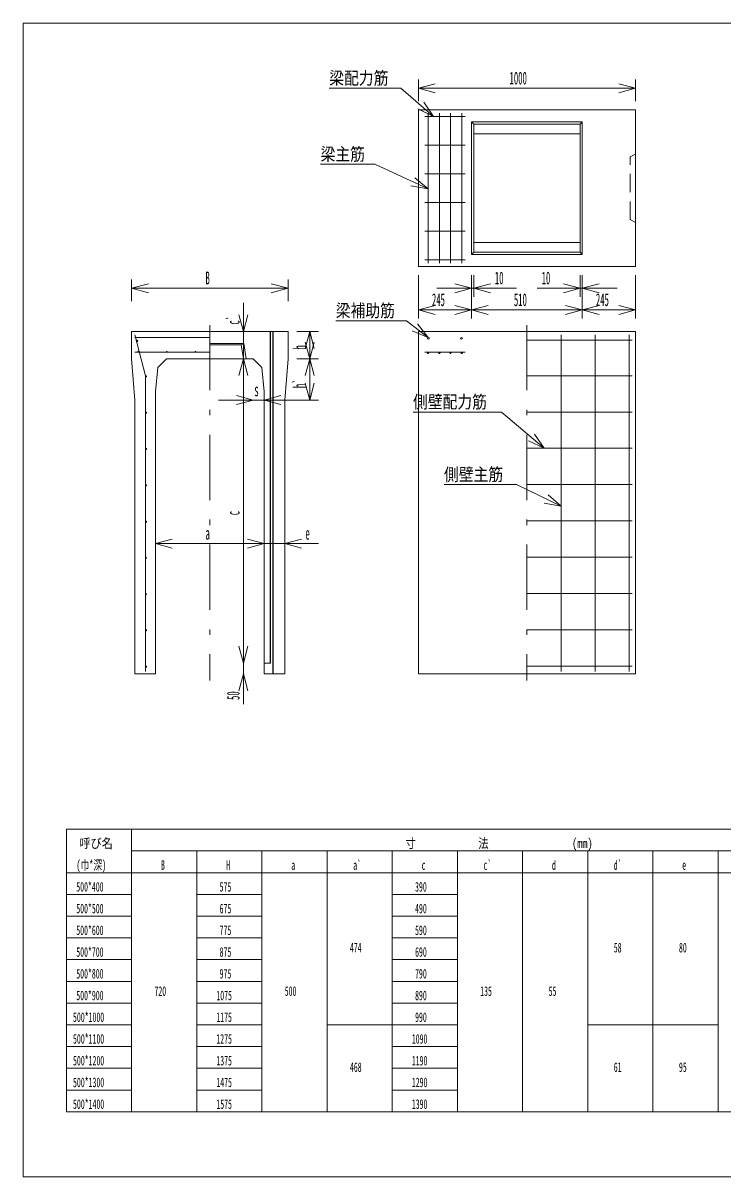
# Model space of a CAD drawing. Units: millimetres, scale not verified. Extents: x 255 to 7715, y 190 to 5500.
# Drawn here: x 255 to 3478, y 190 to 5500 of the extents above; entities that cross this region are included whole.
import ezdxf
from ezdxf.enums import TextEntityAlignment as Align

# ---------------------------------------------------------------- set-up
doc = ezdxf.new("R2010")
doc.units = ezdxf.units.MM
doc.header["$LTSCALE"] = 10
doc.linetypes.add('USER1', pattern=[50.5, 30, -9, 2.5, -9])
doc.linetypes.add('USER2', pattern=[12.6, 8.4, -4.2])
for name, color, linetype, lineweight in [('1', 7, 'Continuous', 18), ('10', 3, 'Continuous', 18), ('17', 7, 'Continuous', 18), ('18', 7, 'Continuous', 18), ('6', 7, 'Continuous', 18)]:
    doc.layers.add(name, color=color, linetype=linetype, lineweight=lineweight)
doc.styles.add('ＭＳ ゴシック', font='')
doc.styles.get('ＭＳ ゴシック').set_extended_font_data('MS Gothic')

msp = doc.modelspace()

# ---------------------------------------------------------------- linework, layer by layer
at = {"layer": '1'}
for p, q in [((255, 5500), (255, 190)), ((7715, 5500), (255, 5500)), ((2075, 5240), (2075, 5140)), ((2075, 5200), (2152.27, 5220.71)), ((3075, 5200), (2997.73, 5220.71)), ((3075, 5240), (3075, 5140)), ((2075, 5200), (3075, 5200)), ((2075, 5200), (2152.27, 5179.29)), ((3075, 5200), (2997.73, 5179.29)), ((2075, 4380), (2075, 5100)), ((2075, 5100), (2175, 5100)), ((2175, 5100), (2475, 5100)), ((2475, 5100), (2675, 5100)), ((2675, 5100), (2975, 5100)), ((2975, 5100), (3075, 5100)), ((3075, 5100), (3075, 4380)), ((2320, 5045), (2330, 5035)), ((2475, 5045), (2320, 5045)), ((2320, 5045), (2320, 4435)), ((2475, 5045), (2675, 5045)), ((2675, 5045), (2830, 5045)), ((2830, 5045), (2820, 5035)), ((2830, 5045), (2830, 4435)), ((2475, 5035), (2330, 5035)), ((2330, 4445), (2330, 5035)), ((2475, 5035), (2675, 5035)), ((2820, 5035), (2675, 5035)), ((2820, 4445), (2820, 5035)), ((2330, 4990), (2475, 4990)), ((2475, 4990), (2675, 4990)), ((2675, 4990), (2820, 4990)), ((2475, 4490), (2330, 4490)), ((2675, 4490), (2475, 4490)), ((2820, 4490), (2675, 4490)), ((2320, 4435), (2330, 4445)), ((2475, 4435), (2320, 4435)), ((2330, 4445), (2475, 4445)), ((2675, 4445), (2475, 4445)), ((2475, 4435), (2675, 4435)), ((2675, 4445), (2820, 4445)), ((2675, 4435), (2830, 4435)), ((2820, 4445), (2830, 4435)), ((2175, 4380), (2075, 4380)), ((2475, 4380), (2175, 4380)), ((2675, 4380), (2475, 4380)), ((2975, 4380), (2675, 4380)), ((3075, 4380), (2975, 4380)), ((755, 4320), (755, 4220)), ((1475, 4320), (1475, 4220)), ((2075, 4140), (2075, 4340)), ((2320, 4240), (2320, 4340)), ((2320, 4140), (2320, 4340)), ((2320, 4140), (2320, 4340)), ((2330, 4240), (2330, 4340)), ((2820, 4240), (2820, 4340)), ((2830, 4240), (2830, 4340)), ((2830, 4140), (2830, 4340)), ((2830, 4140), (2830, 4340)), ((3075, 4140), (3075, 4340)), ((755, 4280), (832.27, 4300.71)), ((755, 4280), (1475, 4280)), ((755, 4280), (832.27, 4259.29)), ((1475, 4280), (1397.73, 4300.71)), ((1475, 4280), (1397.73, 4259.29)), ((2160, 4280), (2527.29, 4280)), ((2320, 4280), (2242.73, 4300.71)), ((2320, 4280), (2242.73, 4259.29)), ((2330, 4280), (2407.27, 4300.71)), ((2330, 4280), (2407.27, 4259.29)), ((2990, 4280), (2622.71, 4280)), ((2820, 4280), (2742.73, 4300.71)), ((2820, 4280), (2742.73, 4259.29)), ((2830, 4280), (2907.27, 4300.71)), ((2830, 4280), (2907.27, 4259.29)), ((1269.5, 4212.26), (1269.5, 3795)), ((2075, 4180), (2152.27, 4200.71)), ((2320, 4180), (2242.73, 4200.71)), ((2320, 4180), (2397.27, 4200.71)), ((2830, 4180), (2752.73, 4200.71)), ((2830, 4180), (2907.27, 4200.71)), ((3075, 4180), (2997.73, 4200.71)), ((1269.5, 4080), (1248.79, 4157.27)), ((1269.5, 4080), (1290.21, 4157.27)), ((2320, 4180), (2075, 4180)), ((2075, 4180), (2152.27, 4159.29)), ((2320, 4180), (2242.73, 4159.29)), ((2320, 4180), (2830, 4180)), ((2320, 4180), (2397.27, 4159.29)), ((2830, 4180), (2752.73, 4159.29)), ((2830, 4180), (3075, 4180)), ((2830, 4180), (2907.27, 4159.29)), ((3075, 4180), (2997.73, 4159.29)), ((2020.32, 4130), (1695, 4130)), ((2120, 4052.71), (2020.32, 4130)), ((2120, 4052.71), (2071.62, 4116.42)), ((755, 4080), (1475, 4080)), ((755, 4080), (755, 3955)), ((1115, 4053), (770, 4053)), ((1393, 4080), (1393, 3980)), ((1395, 4080), (1395, 3980)), ((1405, 4080), (1405, 3973.65)), ((1407, 4080), (1407, 3976.12)), ((1475, 4080), (1475, 3955)), ((1615, 4080), (1515, 4080)), ((1575, 4080), (1554.29, 4002.73)), ((1575, 4080), (1575, 3955)), ((1575, 4080), (1595.71, 4002.73)), ((2120, 4052.71), (2046.25, 4083.7)), ((2075, 4080), (2075, 3955)), ((2075, 4080), (2175, 4080)), ((2175, 4080), (2475, 4080)), ((2475, 4080), (2675, 4080)), ((2675, 4080), (2975, 4080)), ((2975, 4080), (3075, 4080)), ((3075, 4080), (3075, 3980)), ((1115, 4025), (1272, 4025)), ((1115, 4020), (1259.5, 4020)), ((1272, 4025), (1259.5, 4020)), ((1259.5, 4020), (1269.5, 3955)), ((1272, 4025), (1282, 3955)), ((1575, 3955), (1554.29, 4032.27)), ((1575, 3955), (1595.71, 4032.27)), ((770, 3765), (755, 3955)), ((875, 3915), (915, 3955)), ((915, 3955), (1315, 3955)), ((1269.5, 3955), (1248.79, 3877.73)), ((1269.5, 3955), (1248.79, 3877.73)), ((1269.5, 3955), (1290.21, 3877.73)), ((1269.5, 3955), (1269.5, 2555)), ((1269.5, 3955), (1290.21, 3877.73)), ((1315, 3955), (1355, 3915)), ((1393, 3255), (1393, 3980)), ((1395, 3255), (1395, 3980)), ((1405, 3205), (1405, 3980)), ((1407, 3205), (1407, 3980)), ((1475, 3955), (1460, 3765)), ((1615, 3955), (1515, 3955)), ((1615, 3955), (1515, 3955)), ((1575, 3955), (1554.29, 3877.73)), ((1575, 3955), (1575, 3765)), ((1575, 3955), (1595.71, 3877.73)), ((2075, 3305), (2075, 3980)), ((3075, 3980), (3075, 3305)), ((865, 3805), (875, 3915)), ((1355, 3915), (1365, 3805)), ((1575, 3765), (1554.29, 3842.27)), ((1575, 3765), (1595.71, 3842.27)), ((865, 3700.57), (865, 3805)), ((1315, 3765), (1237.73, 3785.71)), ((1365, 3805), (1365, 3705)), ((1365, 3765), (1442.27, 3785.71)), ((770, 2505), (770, 3765)), ((1155, 3765), (1525, 3765)), ((1315, 3765), (1237.73, 3744.29)), ((1365, 3765), (1442.27, 3744.29)), ((1460, 3765), (1460, 2505)), ((1615, 3765), (1515, 3765)), ((865, 3205), (865, 3705)), ((1365, 3705), (1365, 3205)), ((2075, 2505), (2075, 3305)), ((3075, 3305), (3075, 2505)), ((1393, 2555), (1393, 3255)), ((1395, 3255), (1395, 2555)), ((865, 3205), (865, 2505)), ((1365, 2505), (1365, 3205)), ((1405, 2505), (1405, 3205)), ((1407, 3205), (1407, 2505)), ((865, 3105), (942.27, 3125.71)), ((865, 3105), (1365, 3105)), ((865, 3105), (942.27, 3084.29)), ((1205, 3105), (1615, 3105)), ((1365, 3105), (1287.73, 3125.71)), ((1365, 3105), (1287.73, 3125.71)), ((1365, 3105), (1287.73, 3084.29)), ((1365, 3105), (1287.73, 3084.29)), ((1460, 3105), (1537.27, 3125.71)), ((1460, 3105), (1537.27, 3084.29)), ((1269.5, 2715), (1269.5, 2365)), ((1269.5, 2555), (1248.79, 2632.27)), ((1269.5, 2555), (1248.79, 2632.27)), ((1269.5, 2555), (1290.21, 2632.27)), ((1269.5, 2555), (1290.21, 2632.27)), ((1365, 2555), (1393, 2555)), ((1393, 2555), (1395, 2555)), ((770, 2505), (865, 2505)), ((1269.5, 2505), (1248.79, 2427.73)), ((1269.5, 2505), (1290.21, 2427.73)), ((1365, 2505), (1460, 2505)), ((2075, 2505), (2175, 2505)), ((2175, 2505), (2475, 2505)), ((2475, 2505), (2675, 2505)), ((2675, 2505), (2975, 2505)), ((2975, 2505), (3075, 2505)), ((455, 1790), (5855, 1790)), ((455, 690), (455, 1790)), ((455, 1790), (455, 490)), ((5855, 1790), (455, 1790)), ((755, 1790), (755, 690)), ((755, 1790), (755, 690)), ((755, 1690), (4355, 1690)), ((1055, 1690), (1055, 690)), ((1355, 690), (1355, 1690)), ((1655, 1690), (1655, 690)), ((1955, 690), (1955, 1690)), ((2255, 1690), (2255, 690)), ((2555, 690), (2555, 1690)), ((2855, 1690), (2855, 690)), ((3155, 690), (3155, 1690)), ((3455, 690), (3455, 1690)), ((455, 1590), (5855, 1590)), ((455, 1590), (5855, 1590)), ((455, 1490), (755, 1490)), ((1055, 1490), (1355, 1490)), ((1955, 1490), (2255, 1490)), ((455, 1390), (755, 1390)), ((1055, 1390), (1355, 1390)), ((2255, 1390), (1955, 1390)), ((455, 1290), (755, 1290)), ((1055, 1290), (1355, 1290)), ((1955, 1290), (2255, 1290)), ((455, 1190), (755, 1190)), ((1355, 1190), (1055, 1190)), ((2255, 1190), (1955, 1190)), ((455, 1090), (755, 1090)), ((1055, 1090), (1355, 1090)), ((1955, 1090), (2255, 1090)), ((455, 990), (755, 990)), ((1355, 990), (1055, 990)), ((2255, 990), (1955, 990)), ((455, 890), (755, 890)), ((1055, 890), (1355, 890)), ((1655, 890), (1955, 890)), ((1955, 890), (2255, 890)), ((2855, 890), (3155, 890)), ((3155, 890), (3455, 890)), ((455, 790), (755, 790)), ((1355, 790), (1055, 790)), ((2255, 790), (1955, 790)), ((455, 690), (755, 690)), ((755, 490), (755, 690)), ((1055, 690), (1355, 690)), ((1055, 490), (1055, 690)), ((1355, 690), (1355, 490)), ((1655, 490), (1655, 690)), ((1955, 690), (2255, 690)), ((1955, 690), (1955, 490)), ((2255, 690), (2255, 490)), ((2555, 690), (2555, 490)), ((2855, 490), (2855, 690)), ((3155, 690), (3155, 490)), ((3455, 690), (3455, 490)), ((455, 590), (755, 590)), ((1355, 590), (1055, 590)), ((2255, 590), (1955, 590)), ((5855, 490), (455, 490)), ((255, 190), (7715, 190))]:
    msp.add_line(p, q, dxfattribs=at)
at = {"layer": '1', "linetype": 'USER2'}
for p, q in [((3075, 4897), (3050, 4884.5)), ((3050, 4595.5), (3050, 4884.5)), ((3050, 4595.5), (3075, 4583))]:
    msp.add_line(p, q, dxfattribs=at)
at = {"layer": '1', "linetype": 'USER1'}
for p, q in [((1115, 4110), (1115, 2475)), ((2575, 4110), (2575, 2475))]:
    msp.add_line(p, q, dxfattribs=at)
at = {"layer": '1'}
for centre in [(2121.5, 4049), (2273.5, 4049)]:
    msp.add_circle(centre, 4, dxfattribs=at)
at = {"layer": '10'}
for p, q in [((2120, 5085), (2120, 4395)), ((2172, 5085), (2172, 4395)), ((2223, 5085), (2223, 4395)), ((2275, 4395), (2275, 5085)), ((1875, 4850), (1625, 4850)), ((2120, 4736.95), (1875, 4850)), ((2120, 4736.95), (2058.51, 4788.12)), ((2120, 4736.95), (2041.16, 4750.52)), ((770, 3985), (1115, 3985))]:
    msp.add_line(p, q, dxfattribs=at)
for centre in [(2120, 3982), (2172, 3982), (2223, 3982), (2275, 3982)]:
    msp.add_circle(centre, 3, dxfattribs=at)
at = {"layer": '17'}
for p, q in [((2575, 4040), (3060, 4040)), ((2575, 3877), (3060, 3877)), ((2458.14, 3710), (2050.64, 3710)), ((2655, 3543), (2458.14, 3710)), ((2575, 3710), (3060, 3710)), ((2655, 3543), (2582.68, 3577.2)), ((2655, 3543), (2609.47, 3608.78)), ((2575, 3543), (3060, 3543)), ((2575, 3376), (3060, 3376)), ((2575, 3209), (3060, 3209)), ((2575, 3042), (3060, 3042)), ((2575, 2875), (3060, 2875)), ((2575, 2708), (3060, 2708)), ((2575, 2541), (3060, 2541))]:
    msp.add_line(p, q, dxfattribs=at)
for centre in [(780.25, 4037), (821, 3874), (821, 3707), (821, 3540), (821, 3373), (821, 3206), (821, 3039), (821, 2872), (821, 2705), (821, 2538)]:
    msp.add_circle(centre, 3, dxfattribs=at)
at = {"layer": '18'}
for p, q in [((770, 4065), (818, 3877)), ((2733, 4065), (2733, 2516)), ((2889, 2516), (2889, 4065)), ((3045, 2516), (3045, 4065)), ((818, 3877), (818, 3748.94)), ((818, 2516), (818, 3765)), ((2526.54, 3376), (2193.25, 3376)), ((2733, 3276.16), (2526.54, 3376)), ((2733, 3276.16), (2672.45, 3328.44)), ((2733, 3276.16), (2654.42, 3291.16))]:
    msp.add_line(p, q, dxfattribs=at)
at = {"layer": '6'}
for p, q in [((1995, 5200), (1665, 5200)), ((2145, 5070), (1995, 5200)), ((2145, 5070), (2073.04, 5104.96)), ((2145, 5070), (2100.17, 5136.26)), ((2105, 5070), (2290, 5070)), ((2105, 4938), (2290, 4938)), ((2105, 4806), (2290, 4806)), ((2105, 4674), (2290, 4674)), ((2105, 4542), (2290, 4542)), ((2105, 4410), (2290, 4410)), ((2105, 3985), (2290, 3985))]:
    msp.add_line(p, q, dxfattribs=at)
for centre in [(785, 3987), (917, 3987), (1049, 3987)]:
    msp.add_circle(centre, 2, dxfattribs=at)

# ---------------------------------------------------------------- texts
at = {"layer": '1', "style": 'ＭＳ ゴシック'}
for s, height, width, p in [('1000', 58.65, 0.5, (2495, 5200)), ('B', 58.65, 0.5, (1095, 4280)), ('10', 58.65, 0.5, (2427.29, 4280)), ('10', 58.65, 0.5, (2642.71, 4280)), ('245', 58.65, 0.5, (2137.5, 4180)), ('510', 58.65, 0.5, (2515, 4180)), ('245', 58.65, 0.5, (2892.5, 4180)), ('梁補助筋', 58.65, 0.85, (1695, 4130)), ('s', 58.65, 0.5, (1320, 3765)), ('a', 58.65, 0.5, (1095, 3105)), ('e', 58.65, 0.5, (1555, 3105)), ('呼び名', 43.99, 0.85, (515, 1690)), ('寸\u3000\u3000    \u3000\u3000法\u3000        \u3000\u3000\u3000(mm)', 43.99, 0.8, (2015, 1690)), ('(巾*深)', 43.99, 0.65, (500, 1590)), ('B', 43.99, 0.5, (890, 1590)), ('H', 43.99, 0.5, (1190, 1590)), ('a`', 43.99, 0.5, (1775, 1590)), ('c`', 43.99, 0.5, (2375, 1590)), ('d', 43.99, 0.5, (2690, 1590)), ('d`', 43.99, 0.5, (2975, 1590)), ('a', 43.99, 0.5, (1490, 1590)), ('c', 43.99, 0.5, (2090, 1590)), ('e', 43.99, 0.5, (3290, 1590)), ('500*400', 43.99, 0.5, (500, 1490)), ('575', 43.99, 0.5, (1160, 1490)), ('390', 43.99, 0.5, (2060, 1490)), ('500*500', 43.99, 0.5, (500, 1390)), ('675', 43.99, 0.5, (1160, 1390)), ('490', 43.99, 0.5, (2060, 1390)), ('500*600', 43.99, 0.5, (500, 1290)), ('775', 43.99, 0.5, (1160, 1290)), ('590', 43.99, 0.5, (2060, 1290)), ('500*700', 43.99, 0.5, (500, 1190)), ('875', 43.99, 0.5, (1160, 1190)), ('474', 43.99, 0.5, (1760, 1210)), ('690', 43.99, 0.5, (2060, 1190)), ('58', 43.99, 0.5, (2975, 1210)), ('80', 43.99, 0.5, (3275, 1210)), ('500*800', 43.99, 0.5, (500, 1090)), ('975', 43.99, 0.5, (1160, 1090)), ('790', 43.99, 0.5, (2060, 1090)), ('720', 43.99, 0.5, (860, 1010)), ('500', 43.99, 0.5, (1460, 1010)), ('135', 43.99, 0.5, (2360, 1010)), ('55', 43.99, 0.5, (2675, 1010)), ('500*900', 43.99, 0.5, (500, 990)), ('1075', 43.99, 0.5, (1145, 990)), ('890', 43.99, 0.5, (2060, 990)), ('500*1000', 43.99, 0.5, (485, 890)), ('1175', 43.99, 0.5, (1145, 890)), ('990', 43.99, 0.5, (2060, 890)), ('500*1100', 43.99, 0.5, (485, 790)), ('1275', 43.99, 0.5, (1145, 790)), ('1090', 43.99, 0.5, (2045, 790)), ('500*1200', 43.99, 0.5, (485, 690)), ('1375', 43.99, 0.5, (1145, 690)), ('1190', 43.99, 0.5, (2045, 690)), ('468', 43.99, 0.5, (1760, 660)), ('61', 43.99, 0.5, (2975, 660)), ('95', 43.99, 0.5, (3275, 660)), ('500*1300', 43.99, 0.5, (485, 590)), ('1475', 43.99, 0.5, (1145, 590)), ('1290', 43.99, 0.5, (2045, 590)), ('500*1400', 43.99, 0.5, (485, 490)), ('1575', 43.99, 0.5, (1145, 490)), ('1390', 43.99, 0.5, (2045, 490))]:
    msp.add_text(s, height=height, dxfattribs=dict(at, width=width)).set_placement(p, align=Align.BOTTOM_LEFT)
at = {"layer": '1', "style": 'ＭＳ ゴシック', "width": 0.5}
for s, p in [('c`', (1269.5, 4112.26)), ('h', (1575, 3997.5)), ('h`', (1575, 3820)), ('c', (1269.5, 3235)), ('50', (1269.5, 2385))]:
    msp.add_text(s, height=58.65, rotation=90, dxfattribs=at).set_placement(p, align=Align.BOTTOM_LEFT)
at = {"layer": '10', "color": 7, "style": 'ＭＳ ゴシック', "width": 0.85}
msp.add_text('梁主筋', height=58.65, dxfattribs=at).set_placement((1625, 4850), align=Align.BOTTOM_LEFT)
at = {"layer": '17', "style": 'ＭＳ ゴシック', "width": 0.85}
msp.add_text('側壁配力筋', height=58.65, dxfattribs=at).set_placement((2050.64, 3710), align=Align.BOTTOM_LEFT)
at = {"layer": '18', "style": 'ＭＳ ゴシック', "width": 0.85}
msp.add_text('側壁主筋', height=58.65, dxfattribs=at).set_placement((2193.25, 3376), align=Align.BOTTOM_LEFT)
at = {"layer": '6', "style": 'ＭＳ ゴシック', "width": 0.85}
msp.add_text('梁配力筋', height=58.65, dxfattribs=at).set_placement((1665, 5200), align=Align.BOTTOM_LEFT)

doc.saveas('drawing.dxf')
